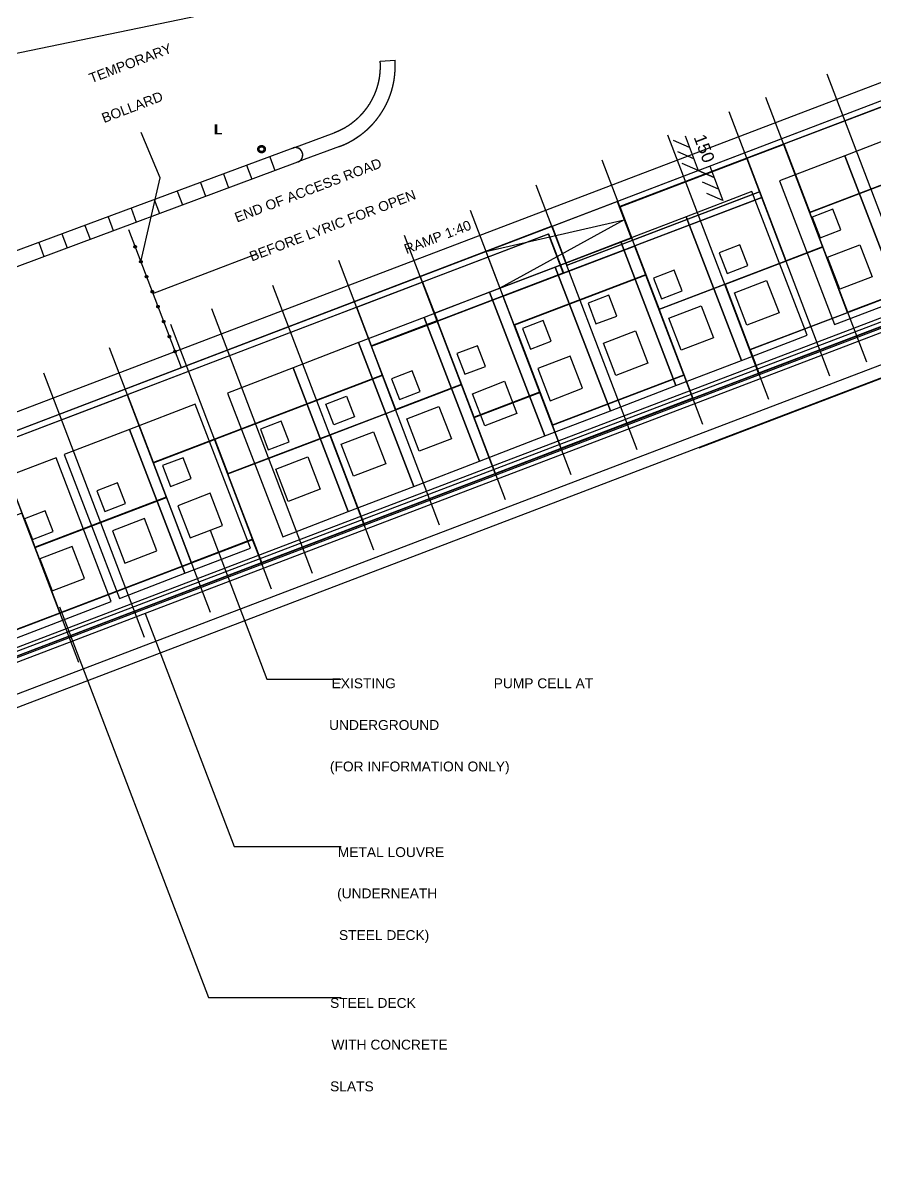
# Model space of a CAD drawing. Header units: millimetres. Extents: x 833576263 to 1668046980, y 817519639 to 1636103653.
# Drawn here: x 834473937 to 834508521, y 817870484 to 817917278 of the extents above; entities that cross this region are included whole.
import ezdxf

# ---------------------------------------------------------------- set-up
doc = ezdxf.new("R2010")
doc.units = ezdxf.units.MM
doc.header["$LTSCALE"] = 100
doc.header["$MEASUREMENT"] = 0
doc.linetypes.add('C160$0$Hidden', pattern=[9.525, 6.35, -3.175])
doc.linetypes.add('R_site$0$B1_HIDDEN', pattern=[5.5, 0, 5, -0.5])
for name, color, linetype in [('C160$0$+C160', 6, 'C160$0$Hidden'), ('R_site$0$AUDIT_I_160808180252-3', 4, 'Continuous'), ('R_site$0$AUDIT_I_160808180252-35', 5, 'Continuous'), ('R_Text for GBP from DLN$0$+TEXT PROMENADE', 7, 'Continuous'), ('R_Text for GBP from DLN$0$base plan(mm)$0$DLN040__', 7, 'Continuous'), ('T-TITL', 7, 'Continuous'), ('X-REF', 7, 'Continuous')]:
    doc.layers.add(name, color=color, linetype=linetype)
for name, color, linetype, lineweight in [('R_WKCD_PARK$0$000-edge seating element-b', 130, 'Continuous', 25), ('R_WKCD_PARK$0$029-kerbstone-b', 10, 'Continuous', 13), ('R_WKCD_PARK$0$programme_mm_$0$DLN040_1', 10, 'Continuous', 13)]:
    doc.layers.add(name, color=color, linetype=linetype, lineweight=lineweight)
doc.styles.add('R_Text for GBP from DLN$0$base plan(mm)$0$Standard', font='arial.ttf')
doc.styles.add('R_Text for GBP from DLN$0$base plan(mm)$0$SWIS721 LT', font='swiss.ttf')
doc.styles.add('R_WKCD_PARK$0$Swis721 BT', font='swiss.ttf')
doc.linetypes.add('R_site$0$B1_BDYWL', pattern='A,2.5,[1,B1000.shx,S=1,R=0,X=0,Y=0],2.5', length=5)
doc.dimstyles.new('R_Text for GBP from DLN$0$base plan(mm)$0$Standard', dxfattribs={"dimtxt": 0.35, "dimasz": 0.2, "dimexe": 0.2, "dimexo": 0.2, "dimgap": 0.09, "dimtad": 0, "dimtoh": 1, "dimdec": 4, "dimzin": 0, "dimdsep": 46, "dimtxsty": 'R_Text for GBP from DLN$0$base plan(mm)$0$Standard', "dimcen": 0.09, "dimadec": 0, "dimazin": 0, "dimtfac": 1, "dimtdec": 4, "dimtofl": 0, "dimtmove": 0, "dimatfit": 3, "dimfxl": 1, "dimtolj": 1, "dimtzin": 0, "dimarcsym": 0})

# ---------------------------------------------------------------- blocks, each defined once
blk = doc.blocks.new('R_site$0$11sw3b')
at = {"layer": 'R_site$0$AUDIT_I_160808180252-3', "linetype": 'R_site$0$B1_HIDDEN', "lineweight": 30, "flags": 128}
blk.add_lwpolyline([(834500, 817899.51836), (834499.71389, 817899.41048), (834458.69205, 817883.77278), (834434.00523, 817874.36206), (834430.10109, 817872.87379), (834429.23083, 817872.52759), (834424.09329, 817870.48385)], dxfattribs=at)
blk = doc.blocks.new('R_site')
blk.add_lwpolyline([(834501391, 817900043), (834552341, 817919506), (834620540, 817928274), (834634145, 817930047), (834659151, 817933316), (834688774, 817937010), (834689456, 817935199), (834690753, 817933825), (834692990, 817933448), (834700046, 817934019), (834743392, 817940064), (834784218, 817944847)])
at = {"layer": 'R_site$0$AUDIT_I_160808180252-35'}
blk.add_lwpolyline([(834401324, 817901111), (834510466, 817923668)], dxfattribs=at)
at = {"linetype": 'R_site$0$B1_BDYWL', "lineweight": 5, "xscale": 1000, "yscale": 1000, "zscale": 1000}
blk.add_blockref('R_site$0$11sw3b', (0, 0), dxfattribs=at)
blk = doc.blocks.new('R_WKCD_PARK$0$R_WKCD_PARK_F0_dwg_A$C18190422-6026337-LG_F _5_000 Mpd_')
for p, q in [((1, 0.5), (0.5, 0)), ((-1, 0), (-1.5, -0.5)), ((-0.5, 0), (-1, -0.5)), ((0, 0), (-0.5, -0.5))]:
    blk.add_line(p, q)
at = {"flags": 128}
for points in [[(-1.5, 0), (0, 0), (0.5, 0.5)], [(0, 0.5), (1.5, 0.5), (1, 0)]]:
    blk.add_lwpolyline(points, dxfattribs=at)
blk = doc.blocks.new('R_WKCD_PARK$0$R_WKCD_PARK_F0_dwg_asdf-6026338-LG_F _5_000 Mpd_')
at = {"layer": 'R_WKCD_PARK$0$000-edge seating element-b'}
blk.add_line((0, 0), (0, -0.6), dxfattribs=at)
blk = doc.blocks.new('R_WKCD_PARK')
at = {"layer": 'R_WKCD_PARK$0$000-edge seating element-b'}
for p, q in [((834484887, 817912203), (834459968, 817902939)), ((834460177, 817902376), (834485096, 817911640))]:
    blk.add_line(p, q, dxfattribs=at)
blk.add_arc((834484991, 817911922), 300, 290.394, 110.394, dxfattribs=at)
at = {"layer": 'R_WKCD_PARK$0$029-kerbstone-b'}
for p, q in [((834488438, 817915729), (834489037, 817915770)), ((834484887, 817912203), (834486569, 817912828)), ((834486778, 817912266), (834485096, 817911640))]:
    blk.add_line(p, q, dxfattribs=at)
for centre, radius, start, end in [((834485565, 817915528), 2880, 290.394, 3.9993), ((834485565, 817915528), 3480, 290.3941, 3.9993), ((834484991, 817911922), 300, 290.394, 110.394)]:
    blk.add_arc(centre, radius, start, end, dxfattribs=at)
for name, p, xscale, yscale, zscale, rotation in [('R_WKCD_PARK$0$R_WKCD_PARK_F0_dwg_A$C18190422-6026337-LG_F _5_000 Mpd_', (834501346, 817911293), 1000, 1000, 1000, 290.8706679108694), ('R_WKCD_PARK$0$R_WKCD_PARK_F0_dwg_asdf-6026338-LG_F _5_000 Mpd_', (834483949, 817911854), 999.9999999999992, 999.9999999999992, 999.9999999999992, 20.39402880089035), ('R_WKCD_PARK$0$R_WKCD_PARK_F0_dwg_asdf-6026338-LG_F _5_000 Mpd_', (834483012, 817911506), 999.9999999999992, 999.9999999999992, 999.9999999999992, 20.39402880089035), ('R_WKCD_PARK$0$R_WKCD_PARK_F0_dwg_asdf-6026338-LG_F _5_000 Mpd_', (834481137, 817910809), 999.9999999999992, 999.9999999999992, 999.9999999999992, 20.39402880089035), ('R_WKCD_PARK$0$R_WKCD_PARK_F0_dwg_asdf-6026338-LG_F _5_000 Mpd_', (834482075, 817911157), 999.9999999999992, 999.9999999999992, 999.9999999999992, 20.39402880089035), ('R_WKCD_PARK$0$R_WKCD_PARK_F0_dwg_asdf-6026338-LG_F _5_000 Mpd_', (834480200, 817910460), 999.9999999999992, 999.9999999999992, 999.9999999999992, 20.39402880089035), ('R_WKCD_PARK$0$R_WKCD_PARK_F0_dwg_asdf-6026338-LG_F _5_000 Mpd_', (834479263, 817910112), 999.9999999999992, 999.9999999999992, 999.9999999999992, 20.39402880089035), ('R_WKCD_PARK$0$R_WKCD_PARK_F0_dwg_asdf-6026338-LG_F _5_000 Mpd_', (834477388, 817909415), 999.9999999999992, 999.9999999999992, 999.9999999999992, 20.39402880089035), ('R_WKCD_PARK$0$R_WKCD_PARK_F0_dwg_asdf-6026338-LG_F _5_000 Mpd_', (834478325, 817909764), 999.9999999999992, 999.9999999999992, 999.9999999999992, 20.39402880089035), ('R_WKCD_PARK$0$R_WKCD_PARK_F0_dwg_asdf-6026338-LG_F _5_000 Mpd_', (834476451, 817909067), 999.9999999999992, 999.9999999999992, 999.9999999999992, 20.39402880089035), ('R_WKCD_PARK$0$R_WKCD_PARK_F0_dwg_asdf-6026338-LG_F _5_000 Mpd_', (834474576, 817908370), 999.9999999999992, 999.9999999999992, 999.9999999999992, 20.39402880089035), ('R_WKCD_PARK$0$R_WKCD_PARK_F0_dwg_asdf-6026338-LG_F _5_000 Mpd_', (834475514, 817908718), 999.9999999999992, 999.9999999999992, 999.9999999999992, 20.39402880089035)]:
    blk.add_blockref(name, p, dxfattribs=dict(xscale=xscale, yscale=yscale, zscale=zscale, rotation=rotation))
at = {"layer": 'R_WKCD_PARK$0$programme_mm_$0$DLN040_1', "insert": (834501622, 817912822), "char_height": 500, "width": 1367.56, "attachment_point": 1, "rotation": 290.8707, "line_spacing_factor": 1.005062, "style": 'R_WKCD_PARK$0$Swis721 BT'}
blk.add_mtext('150', dxfattribs=at)
blk = doc.blocks.new('C160')
at = {"layer": 'C160$0$+C160'}
for p, q in [((834510.674, 817904.464), (834506.582, 817915.198)), ((834508.189, 817903.517), (834504.096, 817914.25)), ((834506.694, 817902.947), (834502.601, 817913.68)), ((834530.624, 817913.22), (834436.171, 817877.214)), ((834504.208, 817901.999), (834500.116, 817912.733)), ((834500.811, 817912.695), (834501.346, 817911.293)), ((834500.989, 817912.228), (834500.344, 817912.517)), ((834501.536, 817900.98), (834497.444, 817911.714)), ((834501.167, 817911.761), (834500.522, 817912.05)), ((834501.346, 817911.293), (834500.7, 817911.582)), ((834501.991, 817911.004), (834501.346, 817911.293)), ((834501.813, 817911.471), (834502.347, 817910.07)), ((834502.169, 817910.537), (834501.524, 817910.826)), ((834498.864, 817899.961), (834494.771, 817910.695)), ((834502.347, 817910.07), (834501.702, 817910.359)), ((834490.062, 817906.991), (834498.051, 817910.037)), ((834498.051, 817910.037), (834498.621, 817908.542)), ((834496.191, 817898.942), (834492.099, 817909.676)), ((834478.221, 817908.898), (834480.358, 817903.291)), ((834493.519, 817897.923), (834489.427, 817908.657)), ((834490.632, 817905.496), (834498.621, 817908.542)), ((834492.725, 817908.006), (834493.295, 817906.511)), ((834490.847, 817896.904), (834486.754, 817907.638)), ((834490.062, 817906.991), (834490.632, 817905.496)), ((834488.174, 817895.886), (834484.082, 817906.619)), ((834485.689, 817894.938), (834481.596, 817905.672)), ((834484.03, 817894.306), (834479.938, 817905.039)), ((834481.545, 817893.358), (834477.452, 817904.092)), ((834478.873, 817892.339), (834474.78, 817903.073)), ((834476.205, 817891.322), (834472.112, 817902.056))]:
    blk.add_line(p, q, dxfattribs=at)
for points in [[(834436.054, 817876.981), (834435.4, 817876.732), (834432.016, 817885.609), (834526.235, 817921.532), (834529.619, 817912.656)], [(834483.949, 817911.854), (834484.158, 817911.292)], [(834483.012, 817911.506), (834483.221, 817910.944)], [(834481.137, 817910.809), (834481.347, 817910.247)], [(834482.075, 817911.157), (834482.284, 817910.595)], [(834480.2, 817910.46), (834480.409, 817909.898)], [(834479.263, 817910.112), (834479.472, 817909.55)], [(834477.388, 817909.415), (834477.597, 817908.853)], [(834478.325, 817909.764), (834478.535, 817909.201)], [(834476.451, 817909.067), (834476.66, 817908.504)], [(834492.725, 817908.006), (834498.336, 817909.29), (834493.295, 817906.511)], [(834474.576, 817908.37), (834474.785, 817907.807)], [(834475.514, 817908.718), (834475.723, 817908.156)]]:
    blk.add_lwpolyline(points, dxfattribs=at)
for points in [[(834527.549, 817921.284), (834530.684, 817913.062), (834436.054, 817876.981), (834432.919, 817885.204)], [(834498.079, 817910.048), (834527.54, 817921.281), (834530.675, 817913.058), (834436.148, 817877.017), (834433.013, 817885.24), (834433.235, 817885.324), (834436.285, 817877.324), (834530.366, 817913.195), (834527.401, 817920.973), (834498.164, 817909.826)], [(834435.253, 817874.838), (834431.509, 817884.66), (834431.707, 817884.736), (834435.27, 817875.389), (834539.303, 817915.06), (834539.484, 817914.585)], [(834505.876, 817909.604), (834511.02, 817911.565), (834509.97, 817914.319), (834504.826, 817912.358)], [(834436.402, 817877.73), (834530.482, 817913.594), (834530.538, 817913.445), (834436.31, 817877.524), (834433.318, 817885.356), (834433.467, 817885.413)], [(834506.396, 817908.197), (834504.915, 817907.632), (834503.331, 817911.788), (834504.812, 817912.352)], [(834503.833, 817910.43), (834498.689, 817908.469), (834498.173, 817909.821), (834503.317, 817911.782)], [(834512.569, 817907.501), (834507.426, 817905.539), (834505.881, 817909.59), (834511.025, 817911.551)], [(834503.842, 817910.426), (834496.012, 817907.44), (834495.406, 817909.029), (834453.677, 817893.118), (834454.282, 817891.53), (834447.33, 817888.879), (834447.415, 817888.657), (834454.589, 817891.392), (834453.984, 817892.981), (834495.269, 817908.722), (834495.875, 817907.133), (834503.927, 817910.204)], [(834496.016, 817907.45), (834498.675, 817908.464), (834498.074, 817910.038), (834495.416, 817909.025)], [(834499.758, 817905.666), (834504.908, 817907.63), (834503.93, 817910.197), (834498.779, 817908.233)], [(834495.265, 817908.712), (834490.156, 817906.764), (834490.756, 817905.19), (834495.865, 817907.138)], [(834493.434, 817906.195), (834498.765, 817908.227), (834499.209, 817907.062), (834493.878, 817905.03)], [(834503.445, 817904.022), (834507.412, 817905.534), (834506.402, 817908.183), (834502.435, 817906.671)], [(834499.214, 817907.048), (834493.884, 817905.016), (834495.428, 817900.965), (834500.759, 817902.998)], [(834490.742, 817905.185), (834488.084, 817904.171), (834487.484, 817905.746), (834490.142, 817906.759)], [(834501.133, 817902.057), (834503.792, 817903.071), (834502.421, 817906.665), (834499.763, 817905.652)], [(834494.906, 817902.291), (834492.248, 817901.278), (834490.762, 817905.176), (834493.42, 817906.19)], [(834509.902, 817906.468), (834503.451, 817904.008), (834503.806, 817903.076), (834510.258, 817905.536)], [(834478.182, 817902.199), (834487.47, 817905.74), (834488.52, 817902.987), (834479.232, 817899.445)], [(834491.726, 817902.604), (834489.068, 817901.59), (834488.089, 817904.157), (834490.748, 817905.171)], [(834488.525, 817902.972), (834481.723, 817900.379), (834482.252, 817898.991), (834489.054, 817901.585)], [(834495.434, 817900.951), (834500.764, 817902.984), (834501.119, 817902.052), (834495.789, 817900.019)], [(834487.772, 817896.963), (834493.102, 817898.995), (834491.732, 817902.59), (834486.401, 817900.557)], [(834479.752, 817898.038), (834474.426, 817896.008), (834472.842, 817900.163), (834478.168, 817902.194)], [(834495.775, 817900.014), (834493.116, 817899), (834492.253, 817901.264), (834494.912, 817902.277)], [(834487.758, 817896.957), (834483.628, 817895.383), (834482.257, 817898.977), (834486.387, 817900.552)], [(834483.253, 817896.323), (834480.782, 817895.381), (834479.237, 817899.431), (834481.709, 817900.374)], [(834474.432, 817895.994), (834479.758, 817898.024), (834480.768, 817895.375), (834475.442, 817893.345)], [(834472.769, 817892.326), (834475.428, 817893.339), (834473.883, 817897.39), (834471.225, 817896.376)], [(834473.13, 817891.38), (834483.614, 817895.377), (834483.258, 817896.309), (834472.775, 817892.312)]]:
    blk.add_lwpolyline(points, close=True, dxfattribs=at)
blk.add_lwpolyline([(834485.096, 817911.64, 1), (834484.887, 817912.203), (834486.569, 817912.828, 0.332681), (834488.438, 817915.729), (834489.037, 817915.77, -0.332681), (834486.778, 817912.266), (834485.096, 817911.64)], format="xyb", dxfattribs=at)
for points, elevation in [([(834509.543, 817906.06), (834512.204, 817907.082), (834509.962, 817912.916), (834507.301, 817911.894)], 4.175), ([(834506.883, 817905.038), (834509.543, 817906.06), (834507.301, 817911.894), (834504.641, 817910.872)], 4.175), ([(834503.103, 817903.585), (834505.763, 817904.607), (834503.521, 817910.441), (834500.861, 817909.419)], 4.175), ([(834500.442, 817902.562), (834503.103, 817903.585), (834500.861, 817909.419), (834498.2, 817908.396)], 4.175), ([(834497.782, 817901.54), (834500.442, 817902.562), (834498.2, 817908.396), (834495.54, 817907.374)], 4.175), ([(834495.122, 817900.518), (834497.782, 817901.54), (834495.54, 817907.374), (834492.88, 817906.352)], 4.175), ([(834492.461, 817899.495), (834495.122, 817900.518), (834492.88, 817906.352), (834490.219, 817905.329)], 4.175), ([(834489.801, 817898.473), (834492.461, 817899.495), (834490.219, 817905.329), (834487.559, 817904.307)], 4.175), ([(834487.141, 817897.451), (834489.801, 817898.473), (834487.559, 817904.307), (834484.899, 817903.285)], 4.175), ([(834484.48, 817896.428), (834487.141, 817897.451), (834484.899, 817903.285), (834482.238, 817902.262)], 4.175), ([(834480.507, 817894.948), (834483.167, 817895.971), (834480.925, 817901.805), (834478.265, 817900.783)], 4.4), ([(834477.847, 817893.926), (834480.507, 817894.948), (834478.265, 817900.783), (834475.604, 817899.76)], 4.4), ([(834466.925, 817889.729), (834477.52, 817893.801), (834475.278, 817899.635), (834464.683, 817895.563)], 4.4)]:
    blk.add_lwpolyline(points, close=True, dxfattribs=dict(at, elevation=elevation))
blk.add_lwpolyline([(834484.887, 817912.203), (834459.968, 817902.939, -0.410683), (834454.842, 817905.249), (834453.531, 817908.648, -0.091932), (834453.438, 817909.15, -0.037117), (834453.519, 817910.259, 1), (834452.925, 817910.347, 0.037117), (834452.838, 817909.149, 0.091932), (834452.971, 817908.433), (834454.282, 817905.033, 0.410683), (834460.177, 817902.376), (834485.096, 817911.64, 1)], format="xyb", close=True, dxfattribs=at)
at = {"layer": 'C160$0$+C160', "flags": 128}
for points, elevation in [([(834505.974, 817909.402), (834506.297, 817908.562), (834507.137, 817908.885), (834506.814, 817909.725), (834505.974, 817909.402)], -1.333), ([(834502.193, 817907.949), (834502.516, 817907.109), (834503.356, 817907.432), (834503.034, 817908.272), (834502.193, 817907.949)], -1.333), ([(834506.598, 817907.777), (834507.905, 817908.279), (834508.408, 817906.972), (834507.101, 817906.47), (834506.598, 817907.777)], -1.333), ([(834499.533, 817906.927), (834499.856, 817906.087), (834500.696, 817906.409), (834500.373, 817907.25), (834499.533, 817906.927)], -1.333), ([(834502.818, 817906.324), (834504.125, 817906.826), (834504.627, 817905.519), (834503.32, 817905.017), (834502.818, 817906.324)], -1.333), ([(834496.873, 817905.904), (834497.196, 817905.064), (834498.036, 817905.387), (834497.713, 817906.227), (834496.873, 817905.904)], 4.4), ([(834500.158, 817905.302), (834501.465, 817905.804), (834501.967, 817904.497), (834500.66, 817903.995), (834500.158, 817905.302)], -1.333), ([(834494.213, 817904.882), (834494.535, 817904.042), (834495.375, 817904.365), (834495.053, 817905.205), (834494.213, 817904.882)], -1.213), ([(834497.497, 817904.279), (834498.804, 817904.781), (834499.306, 817903.475), (834498, 817902.972), (834497.497, 817904.279)], -1.333), ([(834491.552, 817903.86), (834491.875, 817903.02), (834492.715, 817903.342), (834492.392, 817904.183), (834491.552, 817903.86)], 4.4), ([(834494.837, 817903.257), (834495.339, 817901.95), (834496.646, 817902.452), (834496.144, 817903.759), (834494.837, 817903.257)], -1.213), ([(834488.892, 817902.837), (834489.215, 817901.997), (834490.055, 817902.32), (834489.732, 817903.16), (834488.892, 817902.837)], 4.5), ([(834492.177, 817902.235), (834493.484, 817902.737), (834493.986, 817901.43), (834492.679, 817900.928), (834492.177, 817902.235)], -1.333), ([(834486.232, 817901.815), (834487.072, 817902.138), (834487.395, 817901.298), (834486.554, 817900.975), (834486.232, 817901.815)], -1.213), ([(834489.516, 817901.212), (834490.823, 817901.714), (834491.325, 817900.408), (834490.019, 817899.905), (834489.516, 817901.212)], -1.333), ([(834483.571, 817900.793), (834483.894, 817899.952), (834484.734, 817900.275), (834484.411, 817901.115), (834483.571, 817900.793)], -1.213), ([(834486.856, 817900.19), (834488.163, 817900.692), (834488.665, 817899.385), (834487.358, 817898.883), (834486.856, 817900.19)], -1.333), ([(834479.598, 817899.313), (834479.921, 817898.473), (834480.761, 817898.796), (834480.438, 817899.636), (834479.598, 817899.313)], -2.665), ([(834484.196, 817899.167), (834485.503, 817899.67), (834486.005, 817898.363), (834484.698, 817897.861), (834484.196, 817899.167)], -1.333), ([(834476.937, 817898.29), (834477.26, 817897.45), (834478.1, 817897.773), (834477.778, 817898.613), (834476.937, 817898.29)], -2.665), ([(834480.222, 817897.688), (834480.724, 817896.381), (834482.031, 817896.883), (834481.529, 817898.19), (834480.222, 817897.688)], -2.665), ([(834473.997, 817897.161), (834474.32, 817896.32), (834475.16, 817896.643), (834474.837, 817897.483), (834473.997, 817897.161)], -2.665), ([(834477.562, 817896.665), (834478.064, 817895.359), (834479.371, 817895.861), (834478.869, 817897.168), (834477.562, 817896.665)], -2.665), ([(834474.622, 817895.535), (834475.124, 817894.229), (834476.431, 817894.731), (834475.928, 817896.038), (834474.622, 817895.535)], -2.665)]:
    blk.add_lwpolyline(points, dxfattribs=dict(at, elevation=elevation))
at = {"layer": 'C160$0$+C160'}
for centre, radius in [((834483.62, 817912.159), 0.15), ((834483.62, 817912.159), 0.0992), ((834478.488, 817908.197), 0.05), ((834478.72, 817907.59), 0.05), ((834478.951, 817906.982), 0.05), ((834479.183, 817906.375), 0.05), ((834479.415, 817905.768), 0.05), ((834479.646, 817905.16), 0.05), ((834479.878, 817904.553), 0.05), ((834480.109, 817903.946), 0.05)]:
    blk.add_circle(centre, radius, dxfattribs=at)
blk = doc.blocks.new('R_Text for GBP from DLN')
at = {"layer": 'R_Text for GBP from DLN$0$+TEXT PROMENADE', "style": 'R_Text for GBP from DLN$0$base plan(mm)$0$SWIS721 LT'}
for s, p in [('TEMPORARY', (834476710, 817914831)), ('BOLLARD', (834477224, 817913215)), ('END OF ACCESS ROAD', (834482620, 817909178)), ('BEFORE LYRIC FOR OPEN', (834483223, 817907597)), ('RAMP 1:40', (834489503, 817907898))]:
    blk.add_text(s, height=400, rotation=20.8707, dxfattribs=at).set_placement(p)
for s, p in [('L', (834481725, 817912767)), ('EXISTING ', (834486464, 817890280)), ('PUMP CELL AT', (834493045, 817890280)), ('UNDERGROUND', (834486362, 817888587)), ('(FOR INFORMATION ONLY)', (834486395, 817886903)), ('METAL LOUVRE', (834486716, 817883427)), ('(UNDERNEATH', (834486687, 817881753)), ('STEEL DECK)', (834486763, 817880060)), ('STEEL DECK', (834486402, 817877305)), ('WITH CONCRETE', (834486457, 817875613)), ('SLATS', (834486402, 817873920))]:
    blk.add_text(s, height=400, dxfattribs=at).set_placement(p)
at = {"layer": 'R_Text for GBP from DLN$0$base plan(mm)$0$DLN040__', "style": 'R_Text for GBP from DLN$0$base plan(mm)$0$SWIS721 LT'}
for s, p in [('TEMPORARY', (834476710, 817914831)), ('BOLLARD', (834477224, 817913215)), ('END OF ACCESS ROAD', (834482620, 817909178)), ('BEFORE LYRIC FOR OPEN', (834483223, 817907597))]:
    blk.add_text(s, height=400, rotation=20.8707, dxfattribs=at).set_placement(p)
blk.add_text('L', height=400, dxfattribs=at).set_placement((834481672, 817912767))
at = {"layer": 'R_Text for GBP from DLN$0$+TEXT PROMENADE', "color": 1}
for points in [[(834478720, 817907590), (834479502, 817911001), (834478739, 817912840)], [(834479212, 817906299), (834483460, 817907918)], [(834481534, 817896692), (834483839, 817890644), (834486858, 817890644)], [(834475417, 817893584), (834481461, 817877731), (834486858, 817877731)], [(834478899, 817893317), (834482507, 817883853), (834486858, 817883853)]]:
    blk.add_leader(points, dimstyle='R_Text for GBP from DLN$0$base plan(mm)$0$Standard', override={"dimasz": 1}, dxfattribs=at)
at = {"layer": 'R_Text for GBP from DLN$0$base plan(mm)$0$DLN040__', "color": 1}
for points in [[(834478720, 817907590), (834479502, 817911001), (834478739, 817912840)], [(834479212, 817906299), (834483460, 817907918)]]:
    blk.add_leader(points, dimstyle='R_Text for GBP from DLN$0$base plan(mm)$0$Standard', override={"dimasz": 0.75}, dxfattribs=at)

msp = doc.modelspace()

# ---------------------------------------------------------------- block references
at = {"layer": 'X-REF'}
msp.add_blockref('R_site', (0, 0), dxfattribs=at)

# ---------------------------------------------------------------- next in the draw order: block references
msp.add_blockref('R_WKCD_PARK', (0, 0), dxfattribs=at)

# ---------------------------------------------------------------- next in the draw order: block references
at = {"layer": 'X-REF', "xscale": 1000, "yscale": 1000, "zscale": 1000}
msp.add_blockref('C160', (0, 0), dxfattribs=at)

# ---------------------------------------------------------------- next in the draw order: block references
at = {"layer": 'T-TITL'}
msp.add_blockref('R_Text for GBP from DLN', (0, 0), dxfattribs=at)
at = {"layer": 'X-REF'}
msp.add_blockref('R_Text for GBP from DLN', (0, 0), dxfattribs=at)

doc.saveas('drawing.dxf')
